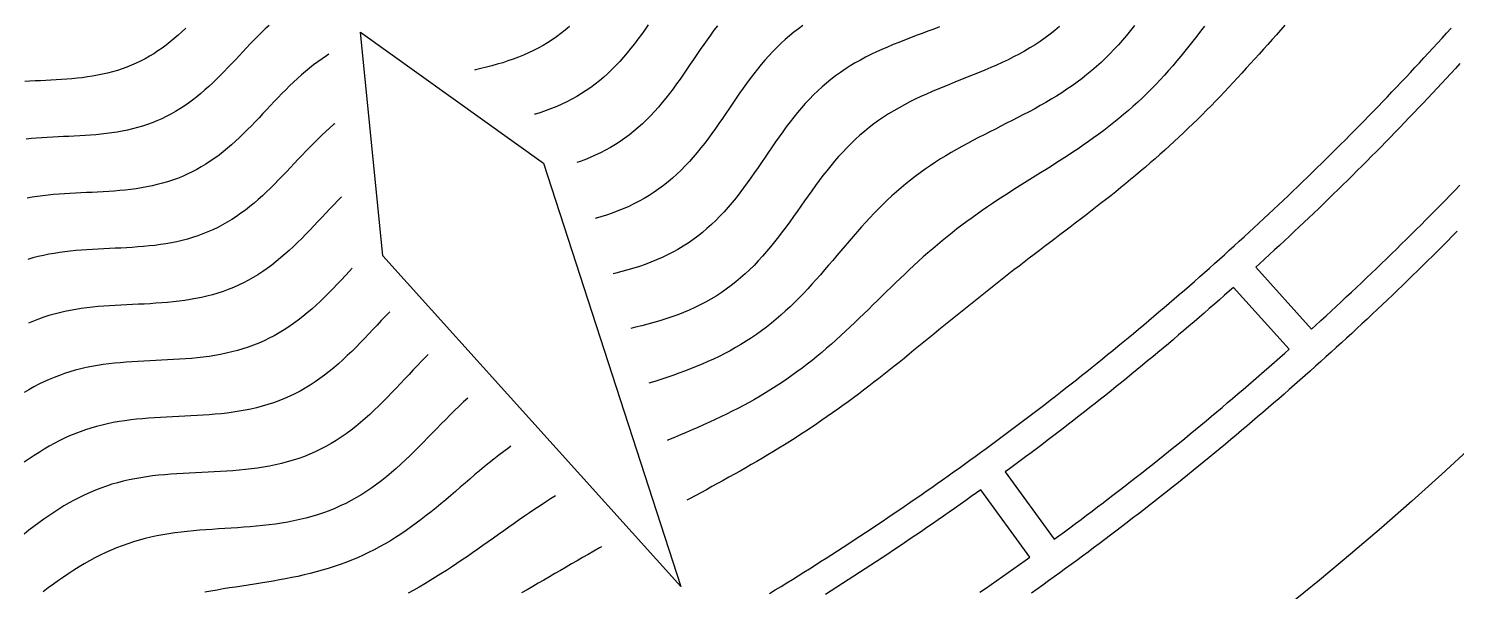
# Model space of a CAD drawing. Header units: millimetres. Extents: x -17.8 to 17.8, y -17.8 to 17.8.
# Drawn here: x 4.51 to 12.05, y -13.8 to -10.82 of the extents above; entities that cross this region are included whole.
import ezdxf

# ---------------------------------------------------------------- set-up
doc = ezdxf.new("R2010")
doc.units = ezdxf.units.MM
for name, color, linetype in [('ALTIN', 2, 'Continuous'), ('DOKU', 8, 'Continuous'), ('KESIM', 1, 'Continuous')]:
    doc.layers.add(name, color=color, linetype=linetype)

msp = doc.modelspace()

# ---------------------------------------------------------------- linework, layer by layer
at = {"layer": 'ALTIN'}
for points in [[(7.95, -13.7698), (6.3762, -12.0229), (6.259, -10.8409), (7.224, -11.5334)], [(10.1799, -13.3268), (10.2089, -13.3045), (10.2379, -13.2822), (10.2669, -13.2599), (10.2958, -13.2374), (10.3246, -13.2149), (10.3534, -13.1924), (10.3822, -13.1698), (10.4109, -13.1471), (10.4396, -13.1243), (10.4682, -13.1015), (10.4967, -13.0787), (10.5252, -13.0557), (10.5537, -13.0327), (10.5821, -13.0097), (10.6105, -12.9866), (10.6388, -12.9634), (10.667, -12.9401), (10.6952, -12.9168), (10.7234, -12.8935), (10.7515, -12.8701), (10.7795, -12.8466), (10.8075, -12.823), (10.8355, -12.7994), (10.8634, -12.7757), (10.8912, -12.752), (10.919, -12.7282), (10.9468, -12.7044), (10.9745, -12.6805), (11.0021, -12.6565), (11.0297, -12.6324), (11.0572, -12.6084), (11.0847, -12.5842), (11.1121, -12.56), (11.1395, -12.5357), (11.1617, -12.5159), (10.8673, -12.1889), (10.8472, -12.2068), (10.8206, -12.2304), (10.7939, -12.254), (10.7671, -12.2775), (10.7403, -12.301), (10.7134, -12.3244), (10.6865, -12.3478), (10.6596, -12.371), (10.6326, -12.3943), (10.6055, -12.4174), (10.5784, -12.4405), (10.5512, -12.4636), (10.524, -12.4866), (10.4967, -12.5095), (10.4694, -12.5324), (10.442, -12.5552), (10.4146, -12.5779), (10.3872, -12.6006), (10.3596, -12.6233), (10.3321, -12.6458), (10.3045, -12.6683), (10.2768, -12.6908), (10.2491, -12.7132), (10.2213, -12.7355), (10.1935, -12.7578), (10.1657, -12.78), (10.1378, -12.8021), (10.1098, -12.8242), (10.0818, -12.8463), (10.0538, -12.8682), (10.0257, -12.8901), (9.9975, -12.912), (9.9693, -12.9337), (9.9411, -12.9555), (9.9128, -12.9771), (9.8845, -12.9987), (9.8561, -13.0202), (9.8276, -13.0417), (9.7992, -13.0631), (9.7706, -13.0845), (9.7421, -13.1058), (9.7135, -13.127), (9.6848, -13.1481), (9.6631, -13.1641), (9.9218, -13.52), (9.9457, -13.5024), (9.9752, -13.4807), (10.0046, -13.4589), (10.0339, -13.437), (10.0632, -13.4151), (10.0924, -13.3931), (10.1216, -13.3711), (10.1508, -13.349)]]:
    msp.add_lwpolyline(points, close=True, dxfattribs=at)
for points in [[(8.4187, -13.8056), (8.4488, -13.7872), (8.4789, -13.7687), (8.5089, -13.7502), (8.5389, -13.7316), (8.5688, -13.7129), (8.5987, -13.6942), (8.6285, -13.6754), (8.6584, -13.6566), (8.6881, -13.6376), (8.7179, -13.6187), (8.7476, -13.5996), (8.7772, -13.5805), (8.8068, -13.5613), (8.8364, -13.5421), (8.8659, -13.5227), (8.8954, -13.5034), (8.9248, -13.4839), (8.9542, -13.4644), (8.9836, -13.4449), (9.0129, -13.4252), (9.0421, -13.4055), (9.0714, -13.3858), (9.1006, -13.366), (9.1297, -13.3461), (9.1588, -13.3261), (9.1878, -13.3061), (9.2168, -13.286), (9.2458, -13.2659), (9.2747, -13.2457), (9.3036, -13.2254), (9.3324, -13.2051), (9.3612, -13.1847), (9.39, -13.1642), (9.4187, -13.1437), (9.4473, -13.1232), (9.4759, -13.1025), (9.5045, -13.0818), (9.533, -13.061), (9.5615, -13.0402), (9.5899, -13.0193), (9.6183, -12.9984), (9.6466, -12.9774), (9.6749, -12.9563), (9.7032, -12.9351), (9.7313, -12.9139), (9.7595, -12.8927), (9.7876, -12.8714), (9.8157, -12.85), (9.8437, -12.8285), (9.8716, -12.807), (9.8996, -12.7855), (9.9274, -12.7638), (9.9552, -12.7421), (9.983, -12.7204), (10.0107, -12.6986), (10.0384, -12.6767), (10.0661, -12.6548), (10.0936, -12.6328), (10.1212, -12.6107), (10.1487, -12.5886), (10.1761, -12.5665), (10.2035, -12.5442), (10.2308, -12.5219), (10.2581, -12.4996), (10.2854, -12.4772), (10.3126, -12.4547), (10.3397, -12.4322), (10.3668, -12.4096), (10.3939, -12.3869), (10.4209, -12.3642), (10.4478, -12.3415), (10.4747, -12.3186), (10.5016, -12.2958), (10.5284, -12.2728), (10.5551, -12.2498), (10.5818, -12.2268), (10.6085, -12.2037), (10.6351, -12.1805), (10.6616, -12.1572), (10.6881, -12.134), (10.7146, -12.1106), (10.741, -12.0872), (10.7673, -12.0637), (10.7936, -12.0402), (10.8198, -12.0167), (10.846, -11.993), (10.8722, -11.9693), (10.8983, -11.9456), (10.9243, -11.9218), (10.9503, -11.8979), (10.9762, -11.874), (11.0021, -11.85), (11.0279, -11.826), (11.0537, -11.8019), (11.0794, -11.7778), (11.1051, -11.7536), (11.1307, -11.7293), (11.1563, -11.705), (11.1818, -11.6806), (11.2072, -11.6562), (11.2326, -11.6317), (11.258, -11.6072), (11.2833, -11.5826), (11.3085, -11.558), (11.3337, -11.5333), (11.3588, -11.5085), (11.3839, -11.4837), (11.4089, -11.4588), (11.4339, -11.4339), (11.4588, -11.4089), (11.4837, -11.3839), (11.5085, -11.3588), (11.5333, -11.3337), (11.558, -11.3085), (11.5826, -11.2833), (11.6072, -11.258), (11.6317, -11.2326), (11.6562, -11.2072), (11.6806, -11.1818), (11.705, -11.1563), (11.7293, -11.1307), (11.7536, -11.1051), (11.7778, -11.0794), (11.8019, -11.0537), (11.826, -11.0279), (11.85, -11.0021), (11.874, -10.9762), (11.8979, -10.9503), (11.9218, -10.9243), (11.9456, -10.8983), (11.9693, -10.8722), (11.993, -10.846), (12.0167, -10.8198)], [(12.0638, -11.0061), (12.0397, -11.0324), (12.0156, -11.0586), (11.9915, -11.0848), (11.9673, -11.111), (11.943, -11.137), (11.9187, -11.1631), (11.8943, -11.189), (11.8699, -11.215), (11.8454, -11.2408), (11.8208, -11.2666), (11.7962, -11.2924), (11.7715, -11.3181), (11.7468, -11.3438), (11.722, -11.3694), (11.6972, -11.3949), (11.6723, -11.4204), (11.6474, -11.4458), (11.6224, -11.4712), (11.5973, -11.4966), (11.5722, -11.5218), (11.5471, -11.5471), (11.5218, -11.5722), (11.4966, -11.5973), (11.4712, -11.6224), (11.4458, -11.6474), (11.4204, -11.6723), (11.3949, -11.6972), (11.3694, -11.722), (11.3438, -11.7468), (11.3181, -11.7715), (11.2924, -11.7962), (11.2666, -11.8208), (11.2408, -11.8454), (11.215, -11.8699), (11.189, -11.8943), (11.1631, -11.9187), (11.137, -11.943), (11.111, -11.9673), (11.0848, -11.9915), (11.0586, -12.0156), (11.0324, -12.0397), (11.0061, -12.0638), (10.9862, -12.0819), (11.2806, -12.4089), (11.3026, -12.3888), (11.3296, -12.3641), (11.3566, -12.3394), (11.3835, -12.3146), (11.4103, -12.2897), (11.4371, -12.2648), (11.4638, -12.2398), (11.4905, -12.2148), (11.5171, -12.1897), (11.5437, -12.1645), (11.5702, -12.1393), (11.5967, -12.114), (11.6231, -12.0887), (11.6494, -12.0633), (11.6757, -12.0379), (11.7019, -12.0124), (11.7281, -11.9868), (11.7542, -11.9612), (11.7803, -11.9355), (11.8063, -11.9098), (11.8323, -11.884), (11.8582, -11.8582), (11.884, -11.8323), (11.9098, -11.8063), (11.9355, -11.7803), (11.9612, -11.7542), (11.9868, -11.7281), (12.0124, -11.7019), (12.0379, -11.6757), (12.0633, -11.6494)], [(12.0494, -11.8927), (12.0234, -11.919), (11.9974, -11.9452), (11.9713, -11.9713), (11.9452, -11.9974), (11.919, -12.0234), (11.8927, -12.0494), (11.8664, -12.0753), (11.84, -12.1012), (11.8136, -12.127), (11.7871, -12.1527), (11.7606, -12.1784), (11.734, -12.2041), (11.7073, -12.2296), (11.6806, -12.2551), (11.6538, -12.2806), (11.627, -12.306), (11.6001, -12.3313), (11.5732, -12.3566), (11.5462, -12.3818), (11.5192, -12.407), (11.4921, -12.4321), (11.4649, -12.4571), (11.4377, -12.4821), (11.4105, -12.507), (11.3832, -12.5319), (11.3558, -12.5567), (11.3284, -12.5814), (11.3009, -12.6061), (11.2734, -12.6308), (11.2458, -12.6553), (11.2182, -12.6798), (11.1905, -12.7043), (11.1627, -12.7286), (11.1349, -12.753), (11.1071, -12.7772), (11.0792, -12.8014), (11.0512, -12.8256), (11.0232, -12.8497), (10.9952, -12.8737), (10.967, -12.8976), (10.9389, -12.9215), (10.9107, -12.9454), (10.8824, -12.9691), (10.8541, -12.9928), (10.8257, -13.0165), (10.7973, -13.0401), (10.7688, -13.0636), (10.7403, -13.0871), (10.7117, -13.1105), (10.6831, -13.1338), (10.6544, -13.1571), (10.6257, -13.1803), (10.5969, -13.2034), (10.5681, -13.2265), (10.5392, -13.2496), (10.5102, -13.2725), (10.4813, -13.2954), (10.4522, -13.3183), (10.4231, -13.341), (10.394, -13.3637), (10.3648, -13.3864), (10.3356, -13.409), (10.3063, -13.4315), (10.277, -13.4539), (10.2476, -13.4763), (10.2182, -13.4986), (10.1887, -13.5209), (10.1592, -13.5431), (10.1296, -13.5652), (10.1, -13.5873), (10.0703, -13.6093), (10.0406, -13.6312), (10.0109, -13.6531), (9.9811, -13.6749), (9.9512, -13.6967), (9.9213, -13.7183), (9.8913, -13.7399), (9.8613, -13.7615), (9.8313, -13.783), (9.8012, -13.8044)], [(9.5288, -13.7998), (9.5588, -13.779), (9.5889, -13.7581), (9.6189, -13.7372), (9.6488, -13.7162), (9.6787, -13.6951), (9.7086, -13.6739), (9.7384, -13.6527), (9.7682, -13.6314), (9.7923, -13.6141), (9.5337, -13.2581), (9.5119, -13.2738), (9.4829, -13.2945), (9.4539, -13.3152), (9.4248, -13.3358), (9.3957, -13.3563), (9.3665, -13.3768), (9.3373, -13.3972), (9.308, -13.4175), (9.2788, -13.4378), (9.2494, -13.458), (9.22, -13.4781), (9.1906, -13.4982), (9.1611, -13.5182), (9.1316, -13.5382), (9.1021, -13.5581), (9.0725, -13.5779), (9.0428, -13.5977), (9.0131, -13.6174), (8.9834, -13.637), (8.9536, -13.6566), (8.9238, -13.6761), (8.894, -13.6955), (8.8641, -13.7149), (8.8341, -13.7342), (8.8041, -13.7534), (8.7741, -13.7726), (8.744, -13.7917), (8.7139, -13.8107)]]:
    msp.add_lwpolyline(points, dxfattribs=at)
at = {"layer": 'DOKU'}
for points in [[(5.3358, -10.8199), (5.3157, -10.8387), (5.2953, -10.857), (5.2746, -10.8747), (5.2537, -10.892), (5.2324, -10.9086), (5.2107, -10.9245), (5.1888, -10.9398), (5.1664, -10.9544), (5.1437, -10.9682), (5.1206, -10.9812), (5.0972, -10.9935), (5.0734, -11.005), (5.0492, -11.0156), (5.0246, -11.0255), (4.9997, -11.0346), (4.9745, -11.0429), (4.9489, -11.0504), (4.923, -11.0572), (4.8968, -11.0633), (4.8703, -11.0687), (4.8436, -11.0734), (4.8167, -11.0776), (4.7895, -11.0812), (4.7622, -11.0843), (4.7347, -11.087), (4.7071, -11.0893), (4.6794, -11.0913), (4.6517, -11.0929), (4.6238, -11.0944), (4.596, -11.0958), (4.5682, -11.0971), (4.5405, -11.0984), (4.5128, -11.0997), (4.4852, -11.1012)], [(5.7753, -10.8049), (5.7551, -10.8238), (5.7351, -10.8431), (5.7152, -10.8628), (5.6955, -10.8828), (5.6758, -10.9032), (5.6563, -10.9237), (5.6368, -10.9445), (5.6172, -10.9653), (5.5977, -10.9861), (5.5781, -11.0069), (5.5584, -11.0276), (5.5386, -11.0482), (5.5186, -11.0685), (5.4984, -11.0885), (5.478, -11.1082), (5.4573, -11.1275), (5.4364, -11.1462), (5.4152, -11.1645), (5.3936, -11.1822), (5.3718, -11.1992), (5.3496, -11.2156), (5.327, -11.2313), (5.3041, -11.2462), (5.2808, -11.2604), (5.2571, -11.2738), (5.233, -11.2864), (5.2085, -11.2982), (5.1837, -11.3091), (5.1585, -11.3193), (5.1329, -11.3286), (5.107, -11.3371), (5.0807, -11.3448), (5.0542, -11.3518), (5.0273, -11.3581), (5.0001, -11.3636), (4.9727, -11.3685), (4.945, -11.3728), (4.9171, -11.3765), (4.8891, -11.3797), (4.8609, -11.3824), (4.8325, -11.3848), (4.8041, -11.3868), (4.7756, -11.3885), (4.747, -11.39), (4.7185, -11.3914), (4.6899, -11.3928), (4.6614, -11.3941), (4.633, -11.3955), (4.6047, -11.397), (4.5765, -11.3987), (4.5484, -11.4007), (4.5205, -11.403), (4.4928, -11.4057)], [(7.3613, -10.8115), (7.3394, -10.8301), (7.317, -10.8479), (7.2941, -10.865), (7.2706, -10.8812), (7.2466, -10.8967), (7.2221, -10.9114), (7.197, -10.9252), (7.1715, -10.9384), (7.1455, -10.9507), (7.119, -10.9623), (7.0921, -10.9732), (7.0648, -10.9835), (7.0371, -10.9931), (7.0091, -11.0021), (6.9807, -11.0105), (6.9521, -11.0185), (6.9233, -11.0259), (6.8942, -11.033), (6.865, -11.0398), (6.8595, -11.041)], [(7.7768, -10.8027), (7.7592, -10.8279), (7.7413, -10.8529), (7.7232, -10.8776), (7.7048, -10.902), (7.686, -10.926), (7.6669, -10.9495), (7.6474, -10.9725), (7.6275, -10.995), (7.6071, -11.0168), (7.5862, -11.038), (7.5648, -11.0585), (7.5429, -11.0783), (7.5205, -11.0973), (7.4975, -11.1156), (7.474, -11.133), (7.45, -11.1497), (7.4254, -11.1655), (7.4003, -11.1806), (7.3746, -11.1948), (7.3484, -11.2082), (7.3218, -11.2209), (7.2947, -11.2328), (7.2671, -11.244), (7.2391, -11.2545), (7.2107, -11.2643), (7.182, -11.2735), (7.1777, -11.2748)], [(8.1433, -10.8065), (8.1248, -10.8311), (8.1066, -10.856), (8.0885, -10.8813), (8.0706, -10.9068), (8.0528, -10.9326), (8.0351, -10.9586), (8.0175, -10.9846), (7.9998, -11.0107), (7.982, -11.0368), (7.9641, -11.0628), (7.946, -11.0886), (7.9277, -11.1142), (7.9091, -11.1395), (7.8903, -11.1645), (7.8711, -11.1891), (7.8515, -11.2132), (7.8316, -11.2367), (7.8111, -11.2597), (7.7903, -11.2821), (7.7689, -11.3038), (7.747, -11.3248), (7.7246, -11.345), (7.7016, -11.3645), (7.6781, -11.3832), (7.654, -11.4011), (7.6294, -11.4181), (7.6042, -11.4344), (7.5784, -11.4498), (7.5522, -11.4644), (7.5254, -11.4781), (7.4981, -11.4911), (7.4703, -11.5033), (7.4421, -11.5147), (7.4134, -11.5255), (7.4015, -11.5296)], [(8.5948, -10.8051), (8.5703, -10.8227), (8.5464, -10.841), (8.523, -10.86), (8.5002, -10.8797), (8.4778, -10.9001), (8.4561, -10.9212), (8.4348, -10.9429), (8.414, -10.9653), (8.3936, -10.9883), (8.3736, -11.0119), (8.354, -11.036), (8.3348, -11.0606), (8.3158, -11.0857), (8.2972, -11.1112), (8.2787, -11.1371), (8.2604, -11.1633), (8.2422, -11.1897), (8.2241, -11.2162), (8.206, -11.2429), (8.1878, -11.2696), (8.1696, -11.2963), (8.1513, -11.3229), (8.1328, -11.3493), (8.1141, -11.3755), (8.0951, -11.4015), (8.0758, -11.427), (8.0562, -11.4521), (8.0361, -11.4768), (8.0157, -11.5009), (7.9948, -11.5245), (7.9734, -11.5473), (7.9515, -11.5696), (7.9291, -11.591), (7.9062, -11.6118), (7.8827, -11.6317), (7.8586, -11.6509), (7.834, -11.6692), (7.8087, -11.6866), (7.783, -11.7032), (7.7566, -11.719), (7.7297, -11.7339), (7.7023, -11.748), (7.6744, -11.7613), (7.646, -11.7737), (7.6171, -11.7855), (7.5877, -11.7964), (7.558, -11.8067), (7.5279, -11.8164), (7.4976, -11.8254)], [(9.3164, -10.8122), (9.2855, -10.8241), (9.2546, -10.8358), (9.2237, -10.8474), (9.1929, -10.8591), (9.1621, -10.8707), (9.1315, -10.8825), (9.1011, -10.8945), (9.071, -10.9067), (9.0412, -10.9192), (9.0117, -10.932), (8.9826, -10.9453), (8.9539, -10.959), (8.9257, -10.9732), (8.8979, -10.988), (8.8707, -11.0034), (8.844, -11.0194), (8.8178, -11.036), (8.7922, -11.0533), (8.7672, -11.0713), (8.7427, -11.09), (8.7188, -11.1095), (8.6954, -11.1296), (8.6726, -11.1505), (8.6503, -11.172), (8.6285, -11.1943), (8.6072, -11.2172), (8.5864, -11.2407), (8.566, -11.2648), (8.5459, -11.2895), (8.5263, -11.3147), (8.5069, -11.3404), (8.4878, -11.3665), (8.4689, -11.3929), (8.4501, -11.4197), (8.4315, -11.4467), (8.413, -11.4739), (8.3945, -11.5012), (8.3759, -11.5285), (8.3573, -11.5558), (8.3386, -11.583), (8.3196, -11.61), (8.3005, -11.6369), (8.2811, -11.6634), (8.2613, -11.6895), (8.2412, -11.7152), (8.2207, -11.7404), (8.1998, -11.7651), (8.1785, -11.7892), (8.1566, -11.8126), (8.1342, -11.8353), (8.1113, -11.8573), (8.0878, -11.8785), (8.0638, -11.8989), (8.0391, -11.9185), (8.0139, -11.9372), (7.9881, -11.9551), (7.9618, -11.9721), (7.9348, -11.9882), (7.9073, -12.0035), (7.8793, -12.0179), (7.8507, -12.0314), (7.8216, -12.0442), (7.792, -12.0562), (7.762, -12.0674), (7.7316, -12.078), (7.7008, -12.0879), (7.6697, -12.0971), (7.6382, -12.1059), (7.6065, -12.1141), (7.5924, -12.1175)], [(9.9501, -10.8111), (9.9255, -10.8318), (9.9003, -10.8517), (9.8744, -10.8709), (9.8479, -10.8893), (9.8208, -10.9071), (9.7931, -10.9242), (9.7649, -10.9406), (9.7362, -10.9565), (9.707, -10.9717), (9.6774, -10.9865), (9.6474, -11.0007), (9.6171, -11.0145), (9.5865, -11.028), (9.5557, -11.0411), (9.5247, -11.054), (9.4936, -11.0666), (9.4625, -11.0791), (9.4313, -11.0915), (9.4002, -11.1039), (9.3691, -11.1164), (9.3383, -11.1289), (9.3076, -11.1416), (9.2771, -11.1546), (9.247, -11.1678), (9.2172, -11.1813), (9.1877, -11.1953), (9.1587, -11.2096), (9.1301, -11.2245), (9.1019, -11.2399), (9.0742, -11.2559), (9.0471, -11.2724), (9.0204, -11.2896), (8.9943, -11.3074), (8.9688, -11.3259), (8.9438, -11.3451), (8.9193, -11.365), (8.8953, -11.3855), (8.8719, -11.4067), (8.849, -11.4286), (8.8265, -11.4511), (8.8046, -11.4743), (8.783, -11.4981), (8.7619, -11.5225), (8.7411, -11.5473), (8.7207, -11.5727), (8.7005, -11.5986), (8.6806, -11.6248), (8.661, -11.6514), (8.6414, -11.6782), (8.622, -11.7053), (8.6027, -11.7326), (8.5834, -11.76), (8.564, -11.7874), (8.5446, -11.8148), (8.525, -11.842), (8.5053, -11.8692), (8.4854, -11.896), (8.4652, -11.9226), (8.4446, -11.9489), (8.4238, -11.9747), (8.4025, -12.0001), (8.3809, -12.0249), (8.3588, -12.0491), (8.3362, -12.0727), (8.3131, -12.0956), (8.2895, -12.1179), (8.2654, -12.1393), (8.2407, -12.16), (8.2154, -12.1799), (8.1896, -12.199), (8.1633, -12.2172), (8.1363, -12.2346), (8.1088, -12.2511), (8.0808, -12.2668), (8.0523, -12.2817), (8.0232, -12.2958), (7.9936, -12.3091), (7.9636, -12.3217), (7.9332, -12.3335), (7.9023, -12.3446), (7.8711, -12.3552), (7.8396, -12.3651), (7.8077, -12.3745), (7.7756, -12.3834), (7.7433, -12.3919), (7.7108, -12.4), (7.686, -12.406)], [(10.3445, -10.8061), (10.3243, -10.8321), (10.3035, -10.8576), (10.2823, -10.8828), (10.2606, -10.9074), (10.2384, -10.9314), (10.2157, -10.955), (10.1925, -10.978), (10.1687, -11.0005), (10.1445, -11.0224), (10.1197, -11.0437), (10.0945, -11.0645), (10.0687, -11.0848), (10.0425, -11.1045), (10.0158, -11.1236), (9.9887, -11.1423), (9.9611, -11.1605), (9.9332, -11.1782), (9.9049, -11.1955), (9.8764, -11.2124), (9.8475, -11.2289), (9.8184, -11.2451), (9.789, -11.261), (9.7595, -11.2766), (9.7298, -11.292), (9.7001, -11.3073), (9.6703, -11.3224), (9.6404, -11.3375), (9.6106, -11.3525), (9.5809, -11.3676), (9.5512, -11.3827), (9.5217, -11.3979), (9.4923, -11.4133), (9.4632, -11.4288), (9.4342, -11.4446), (9.4055, -11.4607), (9.3771, -11.477), (9.349, -11.4937), (9.3213, -11.5108), (9.2939, -11.5283), (9.2668, -11.5462), (9.2401, -11.5645), (9.2138, -11.5833), (9.1879, -11.6026), (9.1623, -11.6223), (9.1371, -11.6426), (9.1124, -11.6633), (9.0879, -11.6845), (9.0639, -11.7062), (9.0402, -11.7283), (9.0168, -11.7509), (8.9937, -11.7739), (8.9709, -11.7973), (8.9483, -11.8211), (8.926, -11.8452), (8.9039, -11.8697), (8.882, -11.8944), (8.8602, -11.9194), (8.8385, -11.9446), (8.8169, -11.9699), (8.7953, -11.9953), (8.7737, -12.0208), (8.7521, -12.0463), (8.7304, -12.0717), (8.7087, -12.0971), (8.6867, -12.1223), (8.6646, -12.1474), (8.6423, -12.1722), (8.6198, -12.1967), (8.597, -12.2209), (8.5739, -12.2448), (8.5505, -12.2683), (8.5267, -12.2913), (8.5026, -12.3138), (8.4782, -12.3358), (8.4533, -12.3573), (8.428, -12.3782), (8.4023, -12.3985), (8.3762, -12.4182), (8.3497, -12.4373), (8.3227, -12.4558), (8.2953, -12.4736), (8.2675, -12.4908), (8.2393, -12.5074), (8.2107, -12.5234), (8.1817, -12.5387), (8.1523, -12.5535), (8.1226, -12.5677), (8.0926, -12.5813), (8.0623, -12.5945), (8.0316, -12.6071), (8.0008, -12.6193), (7.9697, -12.6311), (7.9384, -12.6426), (7.9069, -12.6537), (7.8753, -12.6645), (7.8436, -12.6751), (7.8118, -12.6855), (7.7801, -12.6958)], [(10.7149, -10.8088), (10.6946, -10.8356), (10.6742, -10.8622), (10.6537, -10.8887), (10.6329, -10.915), (10.6119, -10.9411), (10.5907, -10.967), (10.5693, -10.9927), (10.5475, -11.0181), (10.5255, -11.0432), (10.5032, -11.0681), (10.4806, -11.0926), (10.4576, -11.1168), (10.4343, -11.1406), (10.4107, -11.1641), (10.3868, -11.1873), (10.3625, -11.2101), (10.3379, -11.2325), (10.3129, -11.2546), (10.2876, -11.2763), (10.262, -11.2976), (10.2361, -11.3186), (10.2099, -11.3392), (10.1834, -11.3595), (10.1566, -11.3795), (10.1295, -11.3991), (10.1023, -11.4185), (10.0748, -11.4376), (10.0471, -11.4565), (10.0192, -11.4751), (9.9912, -11.4936), (9.9631, -11.5118), (9.9348, -11.5299), (9.9065, -11.5479), (9.8781, -11.5658), (9.8497, -11.5836), (9.8213, -11.6014), (9.7929, -11.6191), (9.7645, -11.6369), (9.7362, -11.6547), (9.708, -11.6726), (9.6799, -11.6906), (9.6519, -11.7087), (9.624, -11.7269), (9.5964, -11.7454), (9.5688, -11.764), (9.5415, -11.7828), (9.5144, -11.8018), (9.4874, -11.8211), (9.4607, -11.8406), (9.4342, -11.8604), (9.4079, -11.8804), (9.3818, -11.9008), (9.356, -11.9214), (9.3303, -11.9423), (9.3049, -11.9634), (9.2797, -11.9849), (9.2546, -12.0066), (9.2298, -12.0285), (9.2051, -12.0507), (9.1806, -12.0731), (9.1562, -12.0957), (9.132, -12.1186), (9.1078, -12.1415), (9.0838, -12.1647), (9.0598, -12.1879), (9.0359, -12.2113), (9.012, -12.2347), (8.9881, -12.2582), (8.9642, -12.2817), (8.9402, -12.3051), (8.9162, -12.3286), (8.8921, -12.3519), (8.8679, -12.3752), (8.8436, -12.3983), (8.8191, -12.4212), (8.7945, -12.4439), (8.7697, -12.4665), (8.7447, -12.4887), (8.7195, -12.5107), (8.6941, -12.5324), (8.6684, -12.5538), (8.6425, -12.5749), (8.6163, -12.5955), (8.5898, -12.6158), (8.5631, -12.6358), (8.5361, -12.6553), (8.5088, -12.6744), (8.4813, -12.6931), (8.4534, -12.7114), (8.4253, -12.7293), (8.397, -12.7468), (8.3683, -12.7638), (8.3395, -12.7805), (8.3103, -12.7968), (8.281, -12.8127), (8.2514, -12.8282), (8.2216, -12.8434), (8.1916, -12.8583), (8.1615, -12.8729), (8.1312, -12.8872), (8.1008, -12.9012), (8.0702, -12.915), (8.0396, -12.9287), (8.0088, -12.9421), (7.978, -12.9554), (7.9472, -12.9687), (7.9164, -12.9818), (7.8855, -12.9949), (7.8783, -12.998)], [(11.1396, -10.8045), (11.1171, -10.8298), (11.0945, -10.8551), (11.0719, -10.8804), (11.0494, -10.9057), (11.0267, -10.9309), (11.0041, -10.9562), (10.9814, -10.9814), (10.9586, -11.0065), (10.9358, -11.0316), (10.9129, -11.0567), (10.8899, -11.0816), (10.8668, -11.1065), (10.8436, -11.1313), (10.8203, -11.1559), (10.7969, -11.1805), (10.7734, -11.2049), (10.7497, -11.2293), (10.7259, -11.2535), (10.702, -11.2775), (10.6779, -11.3014), (10.6536, -11.3252), (10.6293, -11.3487), (10.6047, -11.3722), (10.5801, -11.3955), (10.5552, -11.4186), (10.5302, -11.4415), (10.5051, -11.4643), (10.4798, -11.4869), (10.4544, -11.5094), (10.4288, -11.5317), (10.4031, -11.5538), (10.3772, -11.5758), (10.3512, -11.5976), (10.3251, -11.6193), (10.2989, -11.6408), (10.2726, -11.6622), (10.2462, -11.6835), (10.2196, -11.7047), (10.193, -11.7258), (10.1664, -11.7467), (10.1396, -11.7676), (10.1128, -11.7884), (10.0859, -11.8091), (10.059, -11.8298), (10.0321, -11.8504), (10.0051, -11.8709), (9.9781, -11.8915), (9.9511, -11.912), (9.9242, -11.9325), (9.8972, -11.953), (9.8702, -11.9735), (9.8432, -11.994), (9.8163, -12.0146), (9.7894, -12.0351), (9.7626, -12.0558), (9.7357, -12.0764), (9.7089, -12.0971), (9.6822, -12.1178), (9.6555, -12.1386), (9.6289, -12.1595), (9.6023, -12.1804), (9.5757, -12.2014), (9.5492, -12.2224), (9.5228, -12.2435), (9.4963, -12.2647), (9.47, -12.2859), (9.4436, -12.3072), (9.4173, -12.3285), (9.391, -12.3498), (9.3648, -12.3712), (9.3385, -12.3926), (9.3123, -12.4141), (9.2861, -12.4355), (9.2598, -12.457), (9.2336, -12.4785), (9.2073, -12.4999), (9.181, -12.5213), (9.1547, -12.5427), (9.1283, -12.564), (9.1019, -12.5853), (9.0754, -12.6065), (9.0489, -12.6277), (9.0222, -12.6487), (8.9956, -12.6697), (8.9688, -12.6905), (8.9419, -12.7113), (8.9149, -12.7319), (8.8879, -12.7523), (8.8607, -12.7726), (8.8334, -12.7928), (8.806, -12.8128), (8.7785, -12.8327), (8.7508, -12.8523), (8.7231, -12.8718), (8.6952, -12.8911), (8.6672, -12.9102), (8.639, -12.9292), (8.6107, -12.9479), (8.5823, -12.9665), (8.5538, -12.9849), (8.5252, -13.0031), (8.4964, -13.0211), (8.4676, -13.0389), (8.4386, -13.0566), (8.4095, -13.0741), (8.3804, -13.0914), (8.3511, -13.1086), (8.3217, -13.1256), (8.2923, -13.1425), (8.2628, -13.1593), (8.2332, -13.1759), (8.2036, -13.1925), (8.1739, -13.2089), (8.1442, -13.2252), (8.1144, -13.2415), (8.0846, -13.2577), (8.0548, -13.2738), (8.0249, -13.2899), (7.9951, -13.306), (7.9813, -13.3134)], [(6.0916, -10.9578), (6.0785, -10.9659), (6.0556, -10.981), (6.033, -10.9968), (6.0109, -11.0133), (5.989, -11.0304), (5.9675, -11.0481), (5.9462, -11.0664), (5.9252, -11.0853), (5.9045, -11.1047), (5.8839, -11.1245), (5.8635, -11.1447), (5.8433, -11.1653), (5.8231, -11.1861), (5.8031, -11.2072), (5.7831, -11.2285), (5.763, -11.2498), (5.743, -11.2712), (5.7229, -11.2926), (5.7026, -11.3138), (5.6823, -11.3349), (5.6618, -11.3558), (5.6411, -11.3763), (5.6201, -11.3965), (5.5989, -11.4162), (5.5775, -11.4355), (5.5557, -11.4542), (5.5336, -11.4724), (5.5112, -11.4899), (5.4884, -11.5067), (5.4653, -11.5228), (5.4417, -11.5381), (5.4178, -11.5527), (5.3935, -11.5664), (5.3688, -11.5793), (5.3437, -11.5914), (5.3182, -11.6026), (5.2924, -11.613), (5.2661, -11.6226), (5.2395, -11.6313), (5.2126, -11.6393), (5.1853, -11.6464), (5.1577, -11.6528), (5.1299, -11.6585), (5.1017, -11.6635), (5.0734, -11.6679), (5.0448, -11.6717), (5.016, -11.675), (4.987, -11.6778), (4.958, -11.6802), (4.9288, -11.6823), (4.8995, -11.6841), (4.8702, -11.6856), (4.8409, -11.6871), (4.8117, -11.6884), (4.7824, -11.6898), (4.7533, -11.6912), (4.7242, -11.6928), (4.6952, -11.6945), (4.6665, -11.6966), (4.6378, -11.6989), (4.6094, -11.7017), (4.5812, -11.7049), (4.5532, -11.7086), (4.5255, -11.7129), (4.498, -11.7177)], [(6.1226, -11.3242), (6.1184, -11.3276), (6.0966, -11.3464), (6.0751, -11.3657), (6.0538, -11.3856), (6.0327, -11.4059), (6.0118, -11.4266), (5.9911, -11.4477), (5.9704, -11.4691), (5.9499, -11.4907), (5.9293, -11.5125), (5.9088, -11.5344), (5.8883, -11.5564), (5.8676, -11.5782), (5.8469, -11.6), (5.826, -11.6217), (5.805, -11.643), (5.7838, -11.6641), (5.7623, -11.6848), (5.7406, -11.705), (5.7186, -11.7248), (5.6962, -11.744), (5.6736, -11.7626), (5.6506, -11.7805), (5.6272, -11.7978), (5.6035, -11.8143), (5.5794, -11.83), (5.5549, -11.8449), (5.5299, -11.859), (5.5046, -11.8722), (5.4789, -11.8846), (5.4528, -11.8961), (5.4262, -11.9068), (5.3993, -11.9166), (5.3721, -11.9256), (5.3445, -11.9337), (5.3165, -11.941), (5.2882, -11.9476), (5.2596, -11.9534), (5.2308, -11.9586), (5.2017, -11.9631), (5.1724, -11.967), (5.1429, -11.9703), (5.1132, -11.9732), (5.0834, -11.9757), (5.0535, -11.9778), (5.0235, -11.9796), (4.9934, -11.9813), (4.9634, -11.9827), (4.9334, -11.9841), (4.9034, -11.9855), (4.8735, -11.987), (4.8437, -11.9886), (4.814, -11.9904), (4.7845, -11.9924), (4.7552, -11.9949), (4.726, -11.9977), (4.6971, -12.001), (4.6684, -12.0048), (4.64, -12.0092), (4.6118, -12.0142), (4.5839, -12.0198), (4.5563, -12.0261), (4.529, -12.0332), (4.5019, -12.041)], [(6.1573, -11.7115), (6.1389, -11.7302), (6.1177, -11.7521), (6.0967, -11.7742), (6.0756, -11.7966), (6.0546, -11.819), (6.0335, -11.8415), (6.0124, -11.8639), (5.9912, -11.8862), (5.9698, -11.9084), (5.9482, -11.9303), (5.9265, -11.9519), (5.9045, -11.9731), (5.8822, -11.9938), (5.8597, -12.0141), (5.8368, -12.0338), (5.8136, -12.0528), (5.79, -12.0712), (5.7661, -12.0889), (5.7418, -12.1058), (5.717, -12.1219), (5.6919, -12.1372), (5.6664, -12.1516), (5.6404, -12.1652), (5.6141, -12.1778), (5.5873, -12.1897), (5.5601, -12.2006), (5.5326, -12.2106), (5.5046, -12.2198), (5.4763, -12.2281), (5.4477, -12.2356), (5.4187, -12.2424), (5.3894, -12.2484), (5.3598, -12.2536), (5.33, -12.2582), (5.3, -12.2622), (5.2698, -12.2657), (5.2393, -12.2686), (5.2088, -12.2712), (5.1781, -12.2733), (5.1474, -12.2752), (5.1166, -12.2769), (5.0859, -12.2784), (5.0551, -12.2798), (5.0244, -12.2812), (4.9937, -12.2827), (4.9632, -12.2843), (4.9328, -12.2862), (4.9025, -12.2883), (4.8725, -12.2908), (4.8426, -12.2937), (4.813, -12.2971), (4.7836, -12.301), (4.7545, -12.3055), (4.7256, -12.3106), (4.697, -12.3164), (4.6687, -12.3228), (4.6407, -12.3301), (4.613, -12.338), (4.5856, -12.3468), (4.5585, -12.3563), (4.5317, -12.3667), (4.5052, -12.3778)], [(6.2149, -12.0881), (6.2004, -12.1036), (6.1788, -12.1266), (6.1572, -12.1496), (6.1354, -12.1724), (6.1135, -12.1951), (6.0914, -12.2175), (6.0692, -12.2397), (6.0466, -12.2614), (6.0238, -12.2826), (6.0007, -12.3034), (5.9773, -12.3235), (5.9536, -12.343), (5.9294, -12.3618), (5.9049, -12.3799), (5.88, -12.3972), (5.8547, -12.4137), (5.829, -12.4294), (5.8028, -12.4442), (5.7762, -12.4581), (5.7492, -12.4711), (5.7218, -12.4832), (5.694, -12.4943), (5.6658, -12.5046), (5.6372, -12.514), (5.6082, -12.5226), (5.5788, -12.5303), (5.5492, -12.5372), (5.5192, -12.5433), (5.4889, -12.5487), (5.4584, -12.5534), (5.4276, -12.5575), (5.3966, -12.561), (5.3655, -12.564), (5.3342, -12.5666), (5.3028, -12.5689), (5.2714, -12.5708), (5.2398, -12.5725), (5.2083, -12.574), (5.1768, -12.5755), (5.1454, -12.5769), (5.114, -12.5785), (5.0827, -12.5801), (5.0516, -12.582), (5.0206, -12.5842), (4.9898, -12.5868), (4.9592, -12.5897), (4.9289, -12.5932), (4.8988, -12.5972), (4.8689, -12.6018), (4.8394, -12.607), (4.8101, -12.6129), (4.7811, -12.6196), (4.7524, -12.6269), (4.7241, -12.6351), (4.696, -12.6441), (4.6683, -12.6539), (4.6408, -12.6645), (4.6136, -12.6759), (4.5868, -12.6881), (4.5602, -12.7011), (4.5338, -12.7148), (4.5077, -12.7294), (4.4818, -12.7446)], [(6.4128, -12.3176), (6.4124, -12.318), (6.3903, -12.3412), (6.3682, -12.3647), (6.3462, -12.3882), (6.3241, -12.4117), (6.3019, -12.4352), (6.2797, -12.4586), (6.2573, -12.4819), (6.2347, -12.5048), (6.2119, -12.5274), (6.1888, -12.5497), (6.1655, -12.5714), (6.1418, -12.5926), (6.1179, -12.6133), (6.0935, -12.6332), (6.0688, -12.6525), (6.0438, -12.671), (6.0183, -12.6887), (5.9924, -12.7056), (5.966, -12.7216), (5.9393, -12.7368), (5.9121, -12.751), (5.8844, -12.7643), (5.8564, -12.7767), (5.8279, -12.7881), (5.799, -12.7986), (5.7697, -12.8083), (5.74, -12.817), (5.71, -12.8249), (5.6796, -12.8319), (5.6489, -12.8382), (5.618, -12.8437), (5.5867, -12.8485), (5.5552, -12.8527), (5.5235, -12.8564), (5.4917, -12.8595), (5.4596, -12.8621), (5.4275, -12.8644), (5.3953, -12.8663), (5.363, -12.8681), (5.3308, -12.8696), (5.2985, -12.8711), (5.2663, -12.8726), (5.2342, -12.8742), (5.2022, -12.8759), (5.1703, -12.8779), (5.1386, -12.8801), (5.1071, -12.8827), (5.0758, -12.8857), (5.0448, -12.8893), (5.014, -12.8934), (4.9834, -12.8981), (4.9532, -12.9034), (4.9232, -12.9095), (4.8935, -12.9163), (4.8642, -12.9238), (4.8352, -12.9322), (4.8064, -12.9414), (4.778, -12.9514), (4.7499, -12.9622), (4.7221, -12.9739), (4.6946, -12.9864), (4.6674, -12.9997), (4.6404, -13.0138), (4.6137, -13.0286), (4.5872, -13.0442), (4.5609, -13.0605), (4.5348, -13.0774), (4.5089, -13.0949), (4.4832, -13.1129)], [(6.6162, -12.5433), (6.6051, -12.5543), (6.5823, -12.5775), (6.5597, -12.601), (6.5371, -12.6248), (6.5145, -12.6487), (6.492, -12.6728), (6.4694, -12.6968), (6.4467, -12.7209), (6.4239, -12.7448), (6.401, -12.7686), (6.3779, -12.7921), (6.3546, -12.8152), (6.331, -12.8379), (6.3071, -12.8602), (6.2829, -12.8819), (6.2584, -12.903), (6.2335, -12.9234), (6.2083, -12.9431), (6.1826, -12.9621), (6.1565, -12.9802), (6.13, -12.9975), (6.1031, -13.0139), (6.0757, -13.0294), (6.0479, -13.0439), (6.0196, -13.0575), (5.9909, -13.0702), (5.9618, -13.0819), (5.9322, -13.0926), (5.9022, -13.1025), (5.8719, -13.1114), (5.8412, -13.1195), (5.8101, -13.1267), (5.7787, -13.1331), (5.747, -13.1388), (5.715, -13.1437), (5.6828, -13.148), (5.6504, -13.1517), (5.6178, -13.1549), (5.5851, -13.1576), (5.5522, -13.1599), (5.5192, -13.1619), (5.4862, -13.1637), (5.4532, -13.1653), (5.4202, -13.1668), (5.3873, -13.1683), (5.3545, -13.1699), (5.3217, -13.1717), (5.2891, -13.1737), (5.2567, -13.176), (5.2244, -13.1786), (5.1924, -13.1817), (5.1607, -13.1854), (5.1291, -13.1895), (5.0979, -13.1944), (5.0669, -13.1998), (5.0363, -13.206), (5.0059, -13.213), (4.9759, -13.2207), (4.9462, -13.2293), (4.9168, -13.2387), (4.8878, -13.2489), (4.859, -13.26), (4.8306, -13.2719), (4.8024, -13.2847), (4.7746, -13.2983), (4.747, -13.3127), (4.7197, -13.3279), (4.6926, -13.3439), (4.6657, -13.3605), (4.639, -13.3778), (4.6125, -13.3957), (4.5861, -13.4141), (4.5599, -13.433), (4.5338, -13.4524), (4.5077, -13.472), (4.4816, -13.4919)], [(6.8247, -12.7747), (6.8029, -12.7945), (6.779, -12.8168), (6.7553, -12.8396), (6.7317, -12.8628), (6.7082, -12.8863), (6.6848, -12.91), (6.6614, -12.9339), (6.638, -12.9579), (6.6146, -12.982), (6.5912, -13.006), (6.5676, -13.0299), (6.5439, -13.0535), (6.5199, -13.077), (6.4958, -13.1001), (6.4715, -13.1228), (6.4468, -13.1451), (6.4219, -13.1668), (6.3966, -13.1879), (6.371, -13.2084), (6.345, -13.2282), (6.3186, -13.2472), (6.2918, -13.2654), (6.2646, -13.2829), (6.237, -13.2994), (6.2089, -13.3151), (6.1805, -13.3299), (6.1516, -13.3438), (6.1222, -13.3567), (6.0925, -13.3688), (6.0624, -13.3799), (6.0318, -13.3902), (6.0009, -13.3995), (5.9696, -13.408), (5.938, -13.4157), (5.9061, -13.4227), (5.8739, -13.4289), (5.8414, -13.4344), (5.8087, -13.4392), (5.7758, -13.4435), (5.7427, -13.4473), (5.7095, -13.4506), (5.6761, -13.4536), (5.6427, -13.4562), (5.6092, -13.4587), (5.5757, -13.4609), (5.5422, -13.4631), (5.5088, -13.4653), (5.4754, -13.4675), (5.4422, -13.4699), (5.4091, -13.4725), (5.3761, -13.4754), (5.3434, -13.4787), (5.3108, -13.4823), (5.2785, -13.4865), (5.2464, -13.4912), (5.2146, -13.4965), (5.1831, -13.5024), (5.1519, -13.5091), (5.1209, -13.5164), (5.0903, -13.5245), (5.0599, -13.5334), (5.0299, -13.5431), (5.0002, -13.5536), (4.9708, -13.5649), (4.9416, -13.5771), (4.9128, -13.59), (4.8842, -13.6037), (4.8559, -13.6182), (4.8279, -13.6335), (4.8, -13.6494), (4.7724, -13.6661), (4.745, -13.6833), (4.7177, -13.7012), (4.6905, -13.7195), (4.6635, -13.7383), (4.6366, -13.7575), (4.6097, -13.777), (4.5829, -13.7968)], [(7.0524, -13.0277), (7.0411, -13.0359), (7.0149, -13.0554), (6.9889, -13.0754), (6.9631, -13.0958), (6.9375, -13.1164), (6.9119, -13.1374), (6.8865, -13.1587), (6.8612, -13.1801), (6.8358, -13.2018), (6.8106, -13.2235), (6.7853, -13.2453), (6.7599, -13.2671), (6.7345, -13.2888), (6.709, -13.3105), (6.6834, -13.332), (6.6577, -13.3533), (6.6318, -13.3743), (6.6057, -13.395), (6.5794, -13.4154), (6.5528, -13.4353), (6.526, -13.4548), (6.499, -13.4738), (6.4717, -13.4923), (6.444, -13.5102), (6.4161, -13.5275), (6.3879, -13.5442), (6.3593, -13.5603), (6.3304, -13.5757), (6.3012, -13.5904), (6.2717, -13.6044), (6.2419, -13.6177), (6.2117, -13.6304), (6.1813, -13.6423), (6.1505, -13.6536), (6.1195, -13.6643), (6.0882, -13.6743), (6.0566, -13.6836), (6.0248, -13.6924), (5.9928, -13.7006), (5.9606, -13.7083), (5.9282, -13.7156), (5.8956, -13.7224), (5.8629, -13.7287), (5.8301, -13.7348), (5.7972, -13.7405), (5.7642, -13.7461), (5.7312, -13.7514), (5.6982, -13.7566), (5.6651, -13.7617), (5.6321, -13.7668), (5.5992, -13.7719), (5.5663, -13.7771), (5.5335, -13.7824), (5.5008, -13.788), (5.4683, -13.7937), (5.4359, -13.7998)], [(7.2885, -13.2903), (7.2625, -13.3065), (7.2345, -13.3243), (7.2066, -13.3423), (7.1789, -13.3606), (7.1513, -13.3792), (7.1238, -13.3979), (7.0964, -13.4168), (7.069, -13.4359), (7.0417, -13.4552), (7.0144, -13.4745), (6.9871, -13.4939), (6.9598, -13.5133), (6.9325, -13.5328), (6.9052, -13.5522), (6.8778, -13.5716), (6.8504, -13.5909), (6.8228, -13.61), (6.7952, -13.6291), (6.7675, -13.6479), (6.7396, -13.6665), (6.7116, -13.6849), (6.6834, -13.703), (6.655, -13.7207), (6.6265, -13.7382), (6.5978, -13.7553), (6.5689, -13.772), (6.5398, -13.7883), (6.5105, -13.8043)], [(7.5304, -13.5597), (7.5196, -13.5658), (7.4902, -13.5825), (7.4608, -13.5993), (7.4314, -13.6161), (7.4021, -13.633), (7.3728, -13.6499), (7.3435, -13.6669), (7.3142, -13.6839), (7.2849, -13.7009), (7.2557, -13.718), (7.2264, -13.7351), (7.1971, -13.7522), (7.1678, -13.7693), (7.1385, -13.7863), (7.1092, -13.8034)]]:
    msp.add_lwpolyline(points, dxfattribs=at)
at = {"layer": 'KESIM'}
msp.add_circle((0, 0), 17.8, dxfattribs=at)

doc.saveas('drawing.dxf')
